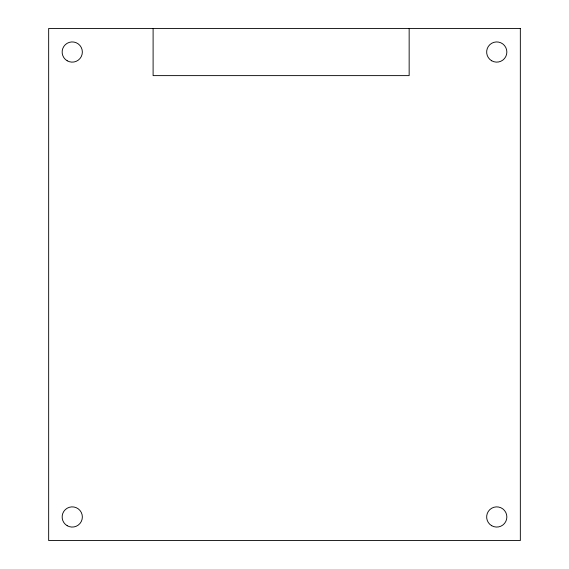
<?xml version="1.0" encoding="UTF-8"?>
<svg xmlns="http://www.w3.org/2000/svg" width="569" height="569" viewBox="0 0 569 569"><rect width="100%" height="100%" fill="white"/><g stroke="black" fill="none" stroke-linecap="round" stroke-linejoin="round"><path stroke-width="0.85" d="M409.154 28.45L409.154 75.62L153.104 75.62L153.104 28.45M520.336 28.45L48.664 28.45L48.664 540.55L520.336 540.55L520.336 28.45M67.192 60.783A10.107 10.107 0 0 0 82.356 52.035A10.107 10.107 0 0 0 67.192 43.28A10.107 10.107 0 0 0 67.192 60.783M67.192 525.72A10.107 10.107 0 0 0 82.356 516.965A10.107 10.107 0 0 0 67.192 508.217A10.107 10.107 0 0 0 67.192 525.72M491.701 525.72A10.107 10.107 0 0 0 506.858 516.965A10.107 10.107 0 0 0 491.701 508.217A10.107 10.107 0 0 0 491.701 525.72M491.701 60.783A10.107 10.107 0 0 0 506.858 52.035A10.107 10.107 0 0 0 491.701 43.28A10.107 10.107 0 0 0 491.701 60.783"/></g></svg>
